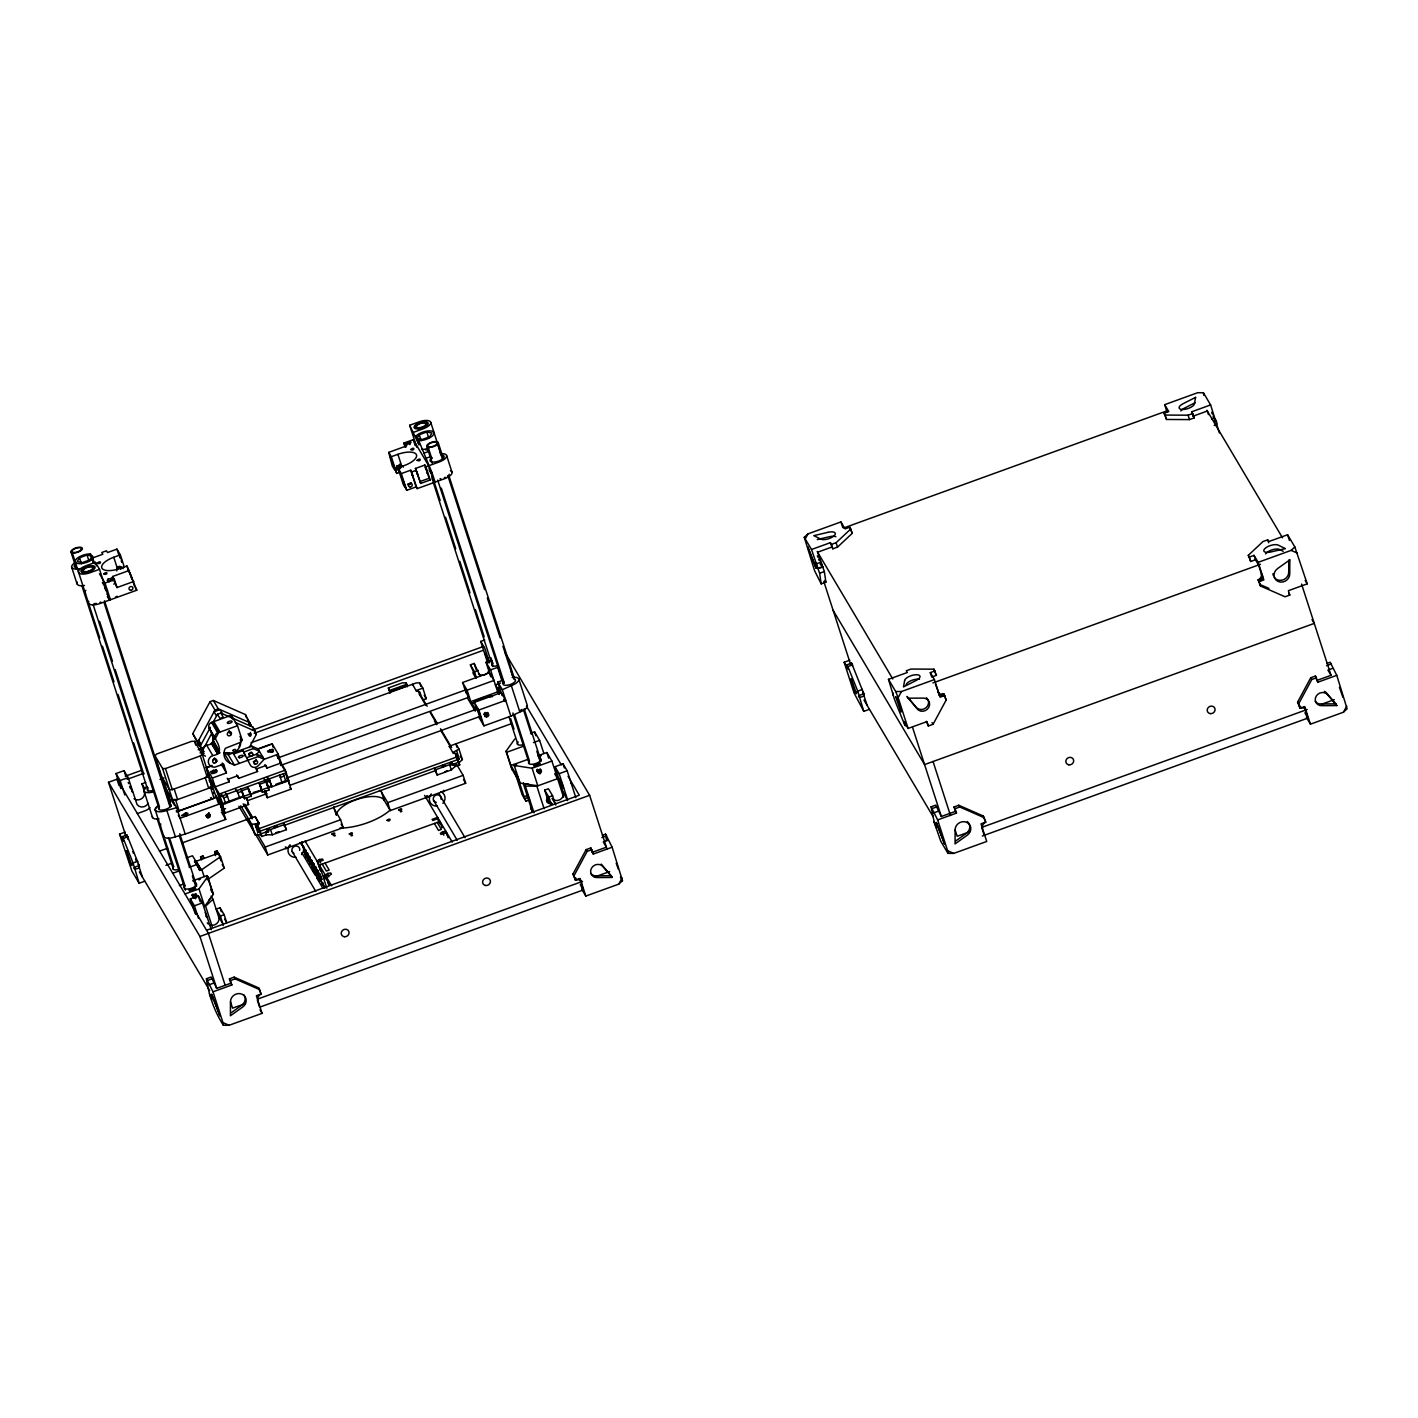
<?xml version="1.0" encoding="UTF-8"?>
<svg xmlns="http://www.w3.org/2000/svg" width="1418" height="1418" viewBox="0 0 1418 1418"><rect width="100%" height="100%" fill="white"/><g stroke="black" fill="none" stroke-linecap="round" stroke-linejoin="round"><path stroke-width="1.5" d="M955.112 830.026L955.058 843.887L967.129 835.291A8.047 7.374 -30.7 0 0 966.704 822.298A8.047 7.374 -30.7 0 0 955.112 830.026L957.203 836.283L969.699 831.746M1288.767 560.128L1288.732 572.021A8.047 7.374 -30.7 0 1 1274.162 577.286M264.918 764.621L266.974 768.095L281.118 762.973L278.265 754.181L264.138 759.304L258.005 756.609L234.449 765.153L230.159 763.239A12.071 11.043 -30.7 0 1 225.338 748.314L240.262 742.412L242.194 740.231L237.497 725.715L231.311 715.275L211.53 722.436A4.024 3.687 -30.7 0 0 208.889 727.328C211.725 732.769 217.503 744.804 206.585 745.088A6.434 5.885 -30.7 0 0 205.433 756.237M206.585 745.088L212.789 755.528C228.83 753.578 211.105 733.886 208.889 727.328M388.372 687.943L390.056 691.966L407.019 685.833L406.789 684.238L405.956 682.838L402.517 682.82L388.372 687.943L390.092 693.225M417.973 475.438L417.725 474.374M427.102 473.417L426.729 471.68M425.648 449.843L427.492 449.896M116.808 570.922L116.719 566.42M399.539 471.272L397.164 469.323L397.909 466.256L401.028 465.122L403.403 467.089M447.078 770.648L444.578 772.066M202.136 748.651L198.75 745.106L192.795 733.638L210.024 701.697L213.356 700.492L245.438 714.566L251.411 726.034L247.441 719.351M198.75 745.106L197.758 742.004L214.969 710.046L218.301 708.84L250.401 722.932M200.222 746.169L203.713 753.454L200.222 746.169L210.378 727.345M213.444 721.656L217.45 714.229L220.783 713.024L252.883 727.097L256.357 734.382L249.267 747.552M202.703 750.352L211.672 733.336L213.923 739.717L211.796 733.443M212.86 760.403L213.09 759.959A2.003 1.843 -30.7 0 1 215.766 759.002A2.003 1.843 -30.7 0 1 216.564 761.484L214.278 758.435M230.992 734.719L231.223 734.294A2.003 1.843 -30.7 0 0 230.425 731.812A2.003 1.843 -30.7 0 0 227.766 732.769L227.536 733.195A2.003 1.843 -30.7 0 0 228.333 735.694A2.003 1.843 -30.7 0 0 230.992 734.719L228.936 731.245M576.506 879.78L575.407 880.188L572.961 874.037L586.13 849.63L590.827 847.911L593.291 854.061L612.133 847.22L622.467 880.667L618.78 884.123L585.811 896.07L581.681 889.104M581.54 882.882L580.122 878.469L575.407 880.188L573.989 875.792L587.158 851.367L591.873 849.648M618.78 884.123L622.077 878.008M805.495 538.468L807.959 533.877L840.945 521.93L845.075 528.896L849.79 527.177L852.236 533.328L837.524 547.118L832.809 548.819L830.345 542.686L811.504 549.51L804.272 537.333L807.959 533.877M939.088 695.458L943.785 693.739L946.249 699.889L933.079 724.297L928.365 726.016L926.947 721.62L908.105 728.444L898.161 697.656L901.44 691.541L934.427 679.594L939.017 693.827M1306.173 710.985L1304.755 706.589L1300.04 708.291L1297.594 702.158L1310.746 677.733L1315.461 676.031L1317.925 682.164L1336.766 675.34L1347.1 708.787L1343.413 712.226L1310.427 724.173L1306.315 717.224M1303.957 707.068A4.449 4.077 -30.7 0 1 1304.737 708.061L1305.765 709.798A4.449 4.077 -30.7 0 0 1301.334 707.848L1300.04 708.291L1298.622 703.895L1311.792 679.47L1316.489 677.769M1343.413 712.226L1346.71 706.129M93.145 558.55L93.003 558.71A10.05 3.97 -17.9 0 1 79.585 563.69A10.05 3.97 -17.9 0 1 76.643 558.727A10.05 3.97 -17.9 0 1 90.167 553.942L91.603 555.962L87.047 555.041L79.514 557.77L77.175 561.546L82.368 562.591L89.919 559.862L91.957 556.565L94.846 563.832M108.158 579.005L107.201 580.565L109.346 580.99L113.422 578.314L108.158 579.005L109.115 581.929M113.883 584.269L114.84 582.709L113.422 578.314M404.839 444.401L405.814 442.841L411.06 442.15L410.103 443.71L404.839 444.401L405.796 447.344M419.267 434.706L417.211 438.002L416.183 435.858A10.05 3.97 -17.9 0 1 429.583 430.859A10.05 3.97 -17.9 0 1 432.525 435.84A10.05 3.97 -17.9 0 1 419.001 440.608L417.566 438.605L422.121 439.527L429.654 436.797L431.994 433.004L426.8 431.958L419.267 434.706L421.199 440.697M209.049 900.04L210.041 898.427M185.102 893.943L198.963 888.926L207.719 876.661L207.099 875.615L192.671 880.844M207.719 876.661L213.409 894.244L204.653 906.51L198.963 888.926M520.158 783.126L513.865 764.479L514.486 765.525L532.122 768.237L537.794 785.82L520.158 783.126L511.703 768.857L506.013 751.256L514.787 738.991M255.027 834.723L248.522 818.93L255.134 816.555L259.122 823.698L256.871 826.481L259.512 831.409L257.633 832.1L255.063 824.177L251.624 824.159L255.027 834.723L260.77 834.741L261.816 836.496L266.513 834.777L272.274 834.812L286.401 829.69L283.671 822.67M212.789 773.59L216.351 772.509M198.981 879.975L200.417 879.036M279.24 831.657L275.695 832.738M413.79 432.206L423.202 428.803A10.05 3.97 -17.9 0 0 430.629 422.015A10.05 3.97 -17.9 0 0 419.675 421.625L409.66 425.258L419.019 444.649M256.463 754.482L259.388 751.292L253.255 748.598L251.819 746.169L228.245 754.713L223.973 752.798L230.159 763.239M154.97 755.67L156.813 753.951L191.678 741.313L194.567 741.33L202.189 754.199L212.009 785.182L208.694 788.284L205.291 777.72L208.606 774.618L207.17 777.046L172.305 789.666L169.433 789.649L161.794 776.78L154.97 755.67L162.609 768.538L169.433 789.649M162.609 768.538L165.481 768.556L200.346 755.936L202.189 754.199M165.197 787.327L172.836 800.213L175.708 800.231L210.591 787.593L212.416 785.873L209.084 780.255M176.257 810.759L179.129 810.777L213.994 798.157L215.837 796.42L212.416 785.873M211.087 896.141L212.948 899.278L205.592 906.173L212.221 926.698M257.03 824.815L259.246 828.573L457.518 756.733L456.667 754.092L452.98 752.479L458.953 749.041L455.869 743.83L457.004 747.339M435.486 769.797L449.63 764.674L451.42 761.909L452.679 765.241L454.15 763.859L455.001 766.5L451.332 769.939L437.187 775.061L434.457 768.042L437.187 775.061M457.837 760.42L459.308 759.038L456.756 751.115M458.953 749.041L462.374 759.605L458.688 763.044L459.716 764.798L455.001 766.5M830.345 542.686L831.391 544.423L836.088 542.722L850.818 528.932M1262.339 576.718L1258.546 564.984L1255.444 559.755L1250.729 561.475L1248.283 555.324L1263.013 541.534L1267.71 539.833L1268.755 541.57L1287.597 534.746L1294.829 546.923L1307.219 583.861L1288.377 590.686L1289.795 595.081L1285.08 596.783L1260.549 586.024L1258.103 579.891A5.495 5.034 -30.7 0 0 1261.382 573.776L1262.41 575.513A5.495 5.034 -30.7 0 1 1259.131 581.628L1260.549 586.024M1248.283 555.324L1249.311 557.061L1254.026 555.36L1258.156 562.326L1291.142 550.379L1294.829 546.923M117.233 596.251L115.514 597.013M231.116 1012.806L241.468 1005.451A8.047 7.374 -30.7 0 0 244.002 994.904M955.75 840.927L966.083 833.554A8.047 7.374 -30.7 0 0 967.342 821.589M189.356 867.249L197.527 864.289L199.513 870.439L201.87 869.589L220.552 856.685L217.043 850.782L214.685 851.633L215.501 855.603M207.258 879.851L224.239 868.117L220.552 856.685M213.267 770.045L213.976 772.243L211.69 773.732L210.981 771.534L216.192 769.655L216.865 770.754L214.579 772.261M271.122 751.788L273.408 750.282L272.752 749.165L267.523 751.061L268.179 752.178L273.461 751.363M319.475 859.468L317.118 861.01L320.645 870.953L317.792 862.162L323.18 860.212L322.506 859.06L319.475 859.468L320.61 862.977M327.718 873.382L325.378 874.941L328.887 884.885L326.051 876.094L329.082 875.686L331.44 874.144L330.748 872.992L327.718 873.382L328.852 876.909M438.162 818.558L432.774 820.508L432.1 819.374L437.471 817.406L439.864 823.84M442.7 831.746L440.342 833.288L441.033 834.44L446.422 832.49L445.731 831.338L442.7 831.746L443.834 835.255M211.335 797.519L210.449 797.962M455.284 765.029L454.398 765.454M539.283 756.397L541.162 755.705M1195.25 402.641L1184.633 408.047A8.047 3.173 -17.9 0 0 1180.822 410.99M478.54 716.693L483.981 725.856L510.834 716.125L502.309 689.733L511.331 685.621A10.05 3.97 -17.9 0 0 518.899 679.754A10.05 3.97 -17.9 0 0 512.182 677.414M510.834 716.125L519.857 712.013A10.05 3.97 -17.9 0 0 527.212 705.118L518.687 678.726M400.425 811.894L401.897 811.433M351.115 835.876L352.586 835.432M212.789 755.528A6.434 5.885 -30.7 0 0 214.792 767.156L223.601 764.16L226.437 772.952L212.31 778.074L206.106 767.634L212.168 765.436M237.497 725.715L217.716 732.893A4.024 3.687 -30.7 0 0 215.075 737.768M194.461 861.914L218.478 853.211L220.942 860.832M935.472 684.256L939.088 693.987A4.449 4.077 -30.7 0 0 943.537 695.937L944.831 695.476L940.116 697.195L938.698 692.799M405.105 447.042L403.829 443.09L413.258 439.669L428.732 465.778L431.285 473.683L432.242 473.346L418.753 440.59M124.412 567.395L120.353 554.863L116.95 549.12L107.52 552.541L106.492 550.804L101.777 552.506L102.823 554.243L93.393 557.664L92.365 555.909M394.647 469.943L392.272 465.937L388.727 452.36L405.69 446.209L403.829 443.09M99.526 569.309L95.396 562.343L85.966 565.764A10.05 3.97 -17.9 0 0 78.539 572.553A10.05 3.97 -17.9 0 0 89.494 572.925L99.526 569.309L106.616 591.306L107.573 590.969L105.003 583.046L99.473 573.723M120.353 554.863L112.82 557.611A16.094 6.346 -17.9 0 0 101.99 568.281A16.094 6.346 -17.9 0 0 119.413 568.724L126.964 565.995L136.802 590.207L110.409 599.761L107.094 594.16M388.727 452.36L391.315 456.702L398.848 453.99A16.094 6.346 -17.9 0 1 416.289 454.434A16.094 6.346 -17.9 0 1 405.442 465.104L397.909 467.851L403.315 484.566L405.158 487.686L400.78 474.41L406.718 490.309L416.13 486.888L417.176 488.625L434.138 482.492L431.568 474.569L432.525 474.232L435.078 482.138L444.508 478.735A10.05 3.97 -17.9 0 0 450.445 470.794M423.84 453.193L429.14 451.279M117.534 567.82L120.654 566.686L123.012 568.636L122.196 567.253M425.542 458.475L430.859 456.543M392.928 464.2L390.251 456.649L396.703 473.417L400 472.229M133.948 581.398L116.985 587.548L112.571 576.506L129.534 570.355M397.909 467.851L401.312 473.594L410.741 470.173L417.176 488.625M415.456 468.472L424.868 465.051L425.914 466.788L430.168 479.993L420.738 483.396L415.456 468.472L420.738 483.396M105.003 583.046L114.433 579.625L116.985 587.548M411.769 471.91L416.484 470.209M425.914 466.788L428.732 465.778M429.672 465.423L439.101 462.02A10.05 3.97 -17.9 0 0 446.67 456.224A10.05 3.97 -17.9 0 0 440.342 453.76M419.71 481.659L429.14 478.256L430.168 479.993M110.409 599.761L107.857 591.838L106.899 592.192L109.47 600.098L99.437 603.714A10.05 3.97 -17.9 0 1 88.731 601.356M120.867 788.568L116.01 773.537L124.022 770.648L128.152 777.596L137.067 804.52A6.541 5.991 -30.7 0 0 148.146 803.368M487.703 663.004L480.737 641.415L484.743 639.961M125.954 836.283L108.512 782.275L116.985 779.209L208.411 933.399L225.178 985.315M125.333 776.195L141.995 770.151M198.236 749.768L202.402 748.261M252.404 730.164L483.627 646.395M116.01 773.537L120.14 780.503L128.152 777.596M127.177 779.315L143.838 773.289M200.062 752.923L204.227 751.416M254.194 733.301L483.254 650.33M1167.103 412.195L1164.674 404.662L1197.661 392.715L1203.403 392.733L1210.618 404.928L1219.374 432.915M389.826 690.371L406.789 684.238M390.11 691.257L407.072 685.107M843.586 528.01L1166.943 410.865M250.968 742.784L416.307 682.891L419.746 682.927L422.848 688.138L426.251 698.702L423.113 699.836M153.002 792.024A10.05 3.97 -17.9 0 1 144.37 791.634L141.96 783.799L145.717 782.435M476.04 677.946L470.386 664.812L474.161 663.447L480.206 676.351M1210.618 404.928L1191.776 411.752L1194.222 417.885L1189.507 419.604L1166.535 419.462L1164.089 413.329L1168.804 411.61L1164.674 404.662M159.986 779.492L164.063 778.021M233.58 754.039L243.01 750.636M253.255 748.598L243.825 752.019L245.261 756.414M422.848 688.138L416.254 690.531L419.941 692.161L420.774 694.785L419.834 695.121M251.819 746.169L257.952 748.864L272.079 743.741L278.265 754.181M206.372 767.865L210.502 766.358M257.916 749.183L270.271 744.698M470.386 664.812L474.516 671.778L478.291 670.413M1164.089 413.329L1165.117 415.066L1188.089 415.19L1192.804 413.489M247.14 757.584L256.552 754.181L262.684 756.857M491.904 660.611L486.019 662.241L490.557 669.899L497.612 667.329L501.848 680.427M831.763 547.082L817.637 552.205L824.354 571.543L825.896 582.16L821.199 583.879L814.606 570.78L804.272 537.333M1191.776 411.752L1193.194 416.148L1207.338 411.025L1208.473 414.552M462.569 682.519L489.423 672.788L493.96 680.445L467.107 690.176L462.569 682.519L466.38 693.473M1211.752 419.249C1215.031 415.013 1219.905 426.393 1214.198 425.4M277.698 757.992L466.238 689.68M821.199 583.879L819.639 573.244L816.148 563.903L820.862 562.202L822.635 566.651L817.938 568.352L811.504 549.51M168.636 801.312L172.163 800.036L176.701 807.693L185.226 834.085L225.746 819.409L220.641 803.563L215.678 795.197L218.142 802.818M502.132 695.564L497.771 682.076L503.071 680.161M137.351 813.577L145.168 810.741A11.06 10.121 -30.7 0 0 149.936 807.569M500.678 682.927L495.378 684.859L500.855 693.26M266.974 768.095L266.123 765.454L256.693 768.875L257.562 771.516L238.703 778.34L237.852 775.699L228.422 779.12L229.273 781.761L215.146 786.884L212.31 778.074M822.936 567.129L817.973 568.441M280.48 765.472L469.039 697.16M819.639 573.244L824.354 571.543M467.107 690.176L470.794 701.609L497.647 691.895L499.171 694.43M206.673 769.389L208.96 776.426L219.382 794.009L285.337 770.116L288.758 780.662L271.795 786.813L269.03 778.553L271.795 786.813M474.321 702.371L501.174 692.64L505.73 700.297L478.859 710.028L474.321 702.371L476.785 709.993M176.399 811.982L216.919 797.306M144.796 881.198L139.141 883.254L131.927 871.077L119.537 834.139L125.192 832.1M241.893 790.712L244.64 798.901L240.759 788.798L241.893 790.712L248.487 788.319L249.834 791.988M259.795 784.225L262.543 792.414L258.874 782.647L259.795 784.225L266.389 781.832L268.232 786.281M241.609 791.421L237.834 792.804L235.636 789.082M280.25 777.436L284.008 776.071M185.723 812.851L181.539 815.616L186.946 814.907L187.938 813.294L185.723 812.851L186.68 815.793M119.537 834.139L123.65 841.104L122.232 836.709L126.946 835.007L139.212 865.689C125.209 869.447 144.157 871.113 138.184 863.952L142.438 877.157M286.968 777.879L477.6 708.823M122.232 836.709L123.277 838.446L127.975 836.744M220.641 803.563L180.104 818.239L178.26 815.12M242.886 796.242L222.272 803.705L222.786 804.573L225.604 803.545L223.051 795.622M253.202 792.502L261.781 790.056L260.416 786.299L261.355 789.347M267.63 787.274L271.76 785.785M275.872 784.296L288.244 779.811L288.758 780.662M243.311 796.703L225.604 803.545M244.091 796.225L250.685 793.832L249.922 791.652M262.011 789.737L271.582 786.458M261.426 790.57L250.117 794.665L251.341 796.491L250.685 793.832M244.445 798.618L251.039 796.225M262.348 792.13L269.243 790.003L267.133 784.668M221.385 810.139L225.533 808.632M248.327 800.372L266.974 793.619M289.768 785.359L480.383 716.303M484.584 716.462L488.359 715.097M221.97 806.682L225.054 813.063L248.611 804.52L246.821 797.909M264.386 791.315L267.293 797.731L291.027 789.152L287.801 778.659M159.472 851.137L167.714 848.159M182.124 842.948L248.008 819.072M449.559 747.091L449.276 746.222L511.597 723.588M139.141 883.254L133.079 863.013L137.794 861.293M130.172 864.448L132.034 865.547L126.45 850.57L130.172 864.448L133.327 863.314M255.063 824.177L258.838 822.812M459.308 759.038L457.429 759.711L458.865 762.157L450.623 765.135M165.924 865.37L172.039 863.154M186.343 857.979L192.458 855.763L201.232 869.819L196.163 861.293L194.869 861.151M530.616 733.266L534.568 731.83L539.62 740.356L543.892 753.543M266.513 834.777L265.662 832.136L267.967 832.153L266.708 828.821L270.554 829.53L284.699 824.407M269.207 830.859L260.965 833.855L255.4 824.478M283.635 825.63L436.195 770.364M201.533 859.84L200.558 856.756L202.898 855.887L204.352 858.333M214.933 853.53L217.291 852.679L217.043 850.782M173.014 873.169L179.147 870.936M506.013 751.256L506.634 752.302L523.136 746.329M533.434 742.589L539.62 740.356M257.438 833.926L265.219 847.042L340.621 819.728L343.174 827.651L267.772 854.965L238.88 806.239M381.548 792.219L387.734 802.659L463.137 775.345L465.689 783.268L390.287 810.582L384.101 800.142L381.548 792.219A25.152 9.908 -17.9 0 0 379.404 790.251M179.395 885.594L184.429 883.822M528.294 759.25L510.905 765.49L518.119 777.684M537.706 755.794L546.852 752.533L551.903 761.058L563.549 797.129M286.312 847.361L285.993 848.744L288.705 846.918A8.348 7.639 -30.7 0 1 289.946 845.163M301.396 841.902L302.956 842.593L299.765 842.912M427.687 796.154L427.367 797.536L430.062 795.711A8.348 7.639 -30.7 0 1 431.302 793.956M532.122 768.237L551.903 761.058M194.319 911.26L190.296 898.835L198.307 895.946L202.437 902.894L211.317 929.712M552.754 799.22A6.541 5.991 -30.7 0 0 563.531 793.779L555.023 766.713L563.035 763.806L567.165 770.772L575.85 797.678M869.429 709.319L863.775 711.357L854.097 693.048L844.153 662.259L849.807 660.203M844.153 662.259L848.283 669.225L846.865 664.829L851.58 663.11L863.846 693.81C849.772 698.064 868.862 698.932 862.818 692.073L867.072 705.26M846.865 664.829L847.893 666.566L852.608 664.847M190.296 898.835L194.426 905.801L202.437 902.894M555.023 766.713L559.153 773.679L567.165 770.772M523.508 782.966L525.369 786.104L536.855 786.175L557.593 778.659L554.686 773.749M528.063 795.214L524.04 796.668L526.025 801.223L529.605 799.929M224.629 919.13L226.703 922.604L224.15 914.681L220.02 907.733L216.245 909.098L220.375 916.063L222.927 923.969A6.541 5.991 -30.7 0 1 223.193 925.529M548.411 800.408A11.06 10.121 -30.7 0 1 547.242 798.033L544.689 790.11L548.447 788.745L552.577 795.711L555.147 803.634A6.541 5.991 -30.7 0 0 555.821 805.034M525.174 798.582L528.754 797.288M220.375 916.063L224.15 914.681M544.689 790.11L548.819 797.076L552.577 795.711M908.105 728.444L903.975 721.478L905.393 725.874L904.365 724.137L894.545 699.588L888.483 679.328L907.325 672.504L906.297 670.767L911.012 669.048L933.983 669.19L936.429 675.322L931.715 677.042L930.297 672.628L935.011 670.927M863.775 711.357L857.713 691.115L862.428 689.414M854.806 692.551L856.507 693.686L851.084 678.673L854.806 692.551L857.961 691.417M206.549 930.261L579.288 795.232L568.051 776.266M108.512 782.275L199.938 936.465L589.622 795.285L607.064 849.293M932.92 682.944L1260.442 564.293M1261.24 578.739L1258.103 579.891L1259.131 581.628L1263.846 579.909L1258.156 562.326M206.443 978.721L211.14 977.002L216.688 988.364L230.833 983.241L231.861 984.978L213.019 991.82L206.443 978.721C208.747 995.117 214.366 1011.282 223.353 1025.267L229.096 1025.285L262.082 1013.338L256.392 995.755L261.107 994.036L258.661 987.903L234.13 977.144L229.415 978.845L230.833 983.241M602.42 835.273L605.557 834.121L612.133 847.22M207.471 980.458L212.186 978.739M601.87 837.577L606.585 835.876M208.889 984.854L213.604 983.153M608.003 840.271L603.288 841.973L606.39 847.202L592.263 852.307L590.827 847.911M229.415 978.845L230.443 980.582L235.158 978.881L259.689 989.64M245.066 1003.643L232.57 1008.163L230.549 1001.941M257.562 999.105L582.532 881.376M595.028 876.856L609.616 871.574M259.813 1007.135L583.17 889.99M931.059 806.824L935.774 805.123L941.322 816.484L955.466 811.362L956.494 813.099L937.653 819.923L931.059 806.824L934.285 822.263M1327.053 663.376L1330.19 662.241L1336.766 675.34M932.105 808.561L936.802 806.86M1326.504 665.68L1331.218 663.979M933.523 812.957L938.237 811.256M1332.636 668.374L1327.922 670.076L1331.023 675.305L1316.879 680.427L1315.461 676.031M955.466 811.362L954.048 806.966L958.763 805.247L983.294 816.024L985.74 822.156A5.495 5.034 -30.7 0 0 982.444 828.254M954.048 806.966L955.076 808.703L959.791 806.984L984.322 817.761M982.195 827.226L1307.166 709.496M1321.753 704.214L1334.249 699.677M982.355 836L1307.804 718.111L1304.737 708.061M934.037 821.855L940.754 841.193L947.986 853.37L953.729 853.406L986.715 841.459L981.026 823.858L985.74 822.156L983.294 816.024M270.767 752.178L272.894 752.019M333.992 835.929L335.446 835.645M158.302 805.619A10.05 3.97 -17.9 0 0 156.228 811.131A10.05 3.97 -17.9 0 0 166.863 810.405L176.701 807.693M163.69 835.716A10.05 3.97 -17.9 0 0 175.389 836.797L185.226 834.085M817.247 539.567L829.388 536.731A8.047 3.173 -17.9 0 1 835.893 536.766M516.648 764.586L514.238 765.773L515.478 766.464M250.454 794.151L250.011 792.485M291.027 789.152L289.999 787.752M248.611 804.52L247.583 803.102M217.628 853.335L218.248 854.38M221.155 765.064L224.328 766.464L222.254 762.973M908.016 698.205L922.533 698.099A7.037 6.452 -30.7 0 1 928.825 707.334A7.037 6.452 -30.7 0 1 916.897 708.575L906.971 696.468L915.868 706.838A7.037 6.452 -30.7 0 0 926.078 707.706A7.037 6.452 -30.7 0 0 926.433 697.78M1336.855 705.579L1327.975 695.21A7.037 6.452 -30.7 0 0 1316.046 696.433A7.037 6.452 -30.7 0 0 1322.32 705.668L1336.855 705.579L1335.827 703.842L1321.292 703.931A7.037 6.452 -30.7 0 1 1315.23 701.272M612.221 877.458L603.341 867.089A7.037 6.452 -30.7 0 0 591.412 868.33A7.037 6.452 -30.7 0 0 597.687 877.565L612.221 877.458L611.193 875.721L596.659 875.828A7.037 6.452 -30.7 0 1 590.597 873.151M888.483 679.328L895.697 691.505L901.44 691.541M257.633 832.1L259.919 832.118L260.77 834.741M198.999 868.844L200.895 869.854M421.589 449.4L421.837 449.417A10.05 3.97 -17.9 0 0 428.768 448.23M526.415 783.817L528.63 784.26M1291.142 550.379L1297.275 553.073M1259.521 584.287L1268.95 588.417M937.653 819.923L947.596 850.711L953.729 853.406M235.299 722.471L255.346 731.28M201.232 749.289L202.969 750.051M213.019 991.82L222.963 1022.608L229.096 1025.285M1283.237 551.283L1279.763 549.564A8.047 3.173 -17.9 0 0 1272.247 549.812A8.047 3.173 -17.9 0 0 1265.547 553.906M441.122 791.687L444.33 791.386L443.71 790.34M398.706 469.89L396.349 467.94L397.164 469.323M1335.827 703.842L1326.947 693.455A7.037 6.452 -30.7 0 0 1324.341 691.328M611.193 875.721L602.313 865.352A7.037 6.452 -30.7 0 0 601.161 864.111M250.454 732.45L250.047 734.701L247.92 733.921M893.127 695.192L892.737 692.533M504.134 699.198L505.287 701.573M285.603 774.139L287.854 778.819M219.063 802.482L220.198 804.857M194.94 911.898L195.844 913.99M209.403 993.752L211.867 999.885M1206.878 410.263L1282.492 537.812M1305.163 580.37L1307.219 583.861M1193.194 416.148L1194.222 417.885M1312.005 619.595L1314.256 623.406L924.571 764.586L833.146 610.396M1288.767 593.344L1289.795 595.081M1316.879 680.427L1317.925 682.164M1310.746 677.733L1311.792 679.47M1304.879 712.829L1307.981 718.04M1300.288 706.111L1301.334 707.848M1297.594 702.158L1298.622 703.895M852.236 533.328L849.79 527.177M935.401 673.585L936.429 675.322M930.297 672.628L934.427 679.594M945.221 698.135L946.249 699.889M943.537 695.937L942.509 694.2A4.449 4.077 -30.7 0 1 938.06 692.25M932.051 722.56L933.079 724.297M928.365 726.016L926.379 721.337M817.176 551.442L892.808 678.974M958.763 805.247L959.791 806.984M824.868 580.423L825.896 582.16M863.97 700.031L933.204 816.803M429.14 468.135L432.242 473.346M429.087 469.961L431.285 473.683M431.976 476.927L435.078 482.138M431.923 478.752L434.138 482.492M400.195 463.721L401.028 465.122M504.985 652.528L589.622 795.285M526.433 706.093L561.298 764.887M480.737 641.415L484.85 648.38L489.299 662.117M620.41 877.193L622.467 880.667M563.265 792.219L567.643 800.621M497.771 682.076L502.309 689.733M592.263 852.307L593.291 854.061M586.13 849.63L587.158 851.367M552.045 798.405L555.147 803.634M547.242 798.033L551.372 804.999L548.819 797.076M464.537 687.748L466.38 692.604M479.603 713.148L478.983 712.12L481.446 718.873M580.263 884.708L583.347 889.937L580.104 879.94L581.132 881.677A4.449 4.077 -30.7 0 0 576.701 879.727L575.673 877.99M470.794 701.609L475.314 709.018M572.961 874.037L573.989 875.792M467.674 698.365L475.278 711.198M531.679 809.554L530.545 807.64L532.53 812.195L523.224 783.41M526.025 801.223L522.108 794.612L514.805 772.03M424.195 695.21L426.251 698.702M460.301 756.131L462.374 759.605M418.275 691.275L427.155 706.27M430.487 711.889L437.169 723.145M440.502 728.763L451.615 747.499M454.948 753.135L459.716 764.798M419.125 693.916L425.79 705.171M430.239 712.669L436.904 723.907M441.352 731.404L449.134 744.521M455.798 755.759L458.014 759.516L260.097 831.214L255.665 823.716M434.422 720.929L436.638 724.669M416.537 691.417L412.532 684.274L412.815 685.142M449.276 746.222L453.264 753.366M456.454 764.107L463.137 775.345M463.473 779.51L465.689 783.268M439.066 793.885L465.015 837.666M433.5 800.248L457.199 840.236M424.567 795.374L452.271 842.097M437.187 822.44L441.317 829.406L438.499 830.434L434.369 823.468M333.886 806.753A25.152 9.908 -17.9 0 0 334.418 809.288L340.621 819.728M341.1 824.159L343.174 827.651M276.74 755.599L285.337 770.116M279.736 761.856L286.206 772.757L220.233 796.65L209.474 778.5M283.37 773.767L285.922 781.69M256.357 734.382L252.883 727.097M251.146 726.335L248.664 722.17L249.869 725.892M279.594 775.15L282.164 783.055M257.952 748.864L264.138 759.304L258.306 765.667A5.034 4.609 -30.7 0 1 249.993 764.426L242.389 749.59M325.041 863.066L329.171 870.032L326.335 871.06L322.205 864.094M256.552 754.181L258.005 756.609M267.683 777.472L269.881 781.194L266.105 782.559L263.908 778.837M305.047 840.945L331.652 885.789M239.961 736.474L242.194 740.231M266.389 781.832L265.255 779.918L268.941 789.737M255.488 768.024L257.562 771.516M222.52 713.786L220.038 709.603L214.047 711.783L216.529 715.948M213.356 700.492L218.301 708.84M220.783 713.024L223.264 717.207L219.932 718.412L217.45 714.229M301.821 852.732L315.097 875.101L312.013 864.094L316.48 876.501M317.153 878.575L322.719 887.952M229.167 730.819L231.223 734.294M286.401 829.69L284.522 825.311M210.024 701.697L214.969 710.046M292.126 851.474L315.824 891.443M135.206 587.531L136.802 590.207M232.96 752.993L239.163 763.433M213.834 721.602L220.02 732.043M212.452 722.099L218.656 732.539L215.359 738.636L209.173 728.178M211.53 722.436L217.716 732.893M248.487 788.319L247.565 786.742L249.479 792.68M228.245 754.713L234.449 765.153M236.646 774.866L238.703 778.34M213.054 740.568L219.241 751.38M212.984 741.295L219.17 751.735M212.877 741.667L219.063 752.107M212.718 742.022L218.904 752.462M212.505 742.341L218.691 752.781M212.257 742.642L218.461 753.082M211.973 742.926L218.177 753.366M211.654 743.156L217.858 753.596M112.571 576.506L114.433 579.625M259.122 823.698L255.134 816.555M237.196 790.5L239.748 798.423M221.279 764.249L226.437 772.952M244.8 804.201L252.581 817.335M244.552 804.981L252.333 818.097M243.169 803.864L252.067 818.86M255.86 825.985L257.721 829.122M227.217 778.269L229.273 781.761M214.508 758.01L216.564 761.484M240.776 805.814L251.89 824.549M201.161 744.45L198.68 740.267L200.487 745.868M192.795 733.638L197.758 742.004M102.326 582.514L107.573 590.969M104.56 587.832L106.616 591.306M226.827 794.257L229.379 802.18M225.267 792.839L227.465 796.544L223.707 797.909L221.492 794.204M107.396 596.624L109.47 600.098M210.981 771.534L211.637 772.65L216.919 771.853L216.192 769.655M219.577 799.167L216.511 790.393M221.368 806.7L220.747 805.654L223.211 812.425L222.591 811.38M221.403 812.071L225.746 819.409M214.685 851.633L216.139 854.061M222.183 864.643L224.239 868.117M164.931 787.859L164.116 786.458L167.519 797.022M170.798 801.578L162.201 777.472M168.352 798.405L170.621 802.234M200.558 856.756L201.994 859.184M195.507 861.311L200.558 869.837M195.17 861.258L200.222 869.783M194.585 860.992L199.92 869.677M195.968 863.722L199.389 869.34M210.715 889.724L213.409 894.244M141.96 783.799L145.044 789.011M222.927 923.969L218.797 917.003A6.541 5.991 -30.7 0 1 209.651 924.837M128.169 782.488L128.843 783.64M131.856 790.996L132.53 792.148L130.226 785.962L130.704 787.912M206.142 916.294L206.815 917.446L205.202 912.412M260.008 1009.864L262.082 1013.338M234.13 977.144L235.158 978.881M125.28 834.174L128.364 839.403L126.946 835.007M139.354 871.928L209.704 990.597M287.092 778.145L288.014 780.166M301.343 842.682L302.566 845.66M302.849 847.609L302.814 846.369M220.517 799.522L219.453 798.068L221.261 804.697M121.7 561.918L121.274 561.014M934.32 822.351L936.5 827.988M119.768 555.537L120.76 557.894M570.674 783.41L570.798 782.931M220.499 799.486L221.899 802.712M131.945 579.111L131.112 577.055M425.099 467.249L426.144 469.89M1211.628 412.337L1212.337 414.038M817.371 555.803L817.973 557.292M249.657 791.528L249.107 790.393L250.047 793.442M121.186 787.734L120.601 786.6L120.885 787.788M132.813 851.651L133.522 853.335M895.697 691.505L898.161 697.656M847.893 666.566L857.713 691.115M123.277 838.446L133.079 863.013M417.424 474.374L416.91 472.974M478.504 713.467C483.095 724.013 475.101 701.662 478.132 712.421M467.16 694.324C471.503 704.746 464.608 684.15 466.451 692.285M264.528 790.765L266.07 793.956L265.166 790.641M243.24 794.381C241.042 789.365 244.889 800.018 243.417 794.878M221.828 802.57L225.054 813.063M222.112 806.115C226.49 816.183 218.868 794.878 221.757 805.14M1213.064 415.935L1213.773 417.92M818.629 558.958L819.25 560.677M313.662 871.29L312.722 869.199L313.343 871.343M302.069 845.748L301.378 843.639M220.588 805.849L221.297 807.888M195.524 914.061L194.957 912.288M1339.425 687.34L1342.917 697.248M616.192 863.19L618.301 869.145M417.654 474.144L416.591 471.68L416.839 472.761M412.957 475.863L411.876 473.399L412.124 474.463M412.195 474.693L413.223 477.139L413.028 476.076M288.74 782.098L289.52 784.633M267.258 785.093L268.374 787.664L268.091 786.476M265.68 791.067L267.47 797.696M246.324 797.465L247.211 800.514M211.92 787.291L212.558 789.206M121.274 559.312L122.072 562.255M120.069 557.894L119.768 556.99M816.148 563.903L815.758 562.698M1287.597 534.746L1289.423 540.4M1301.564 584.074L1331.023 675.322M1267.71 539.833L1268.667 542.757M1305.836 709.957L1310.427 724.173M1254.026 555.36L1255.444 559.755M1249.311 557.061L1250.729 561.475M1188.089 415.19L1189.507 419.604M1165.117 415.066L1166.535 419.462M943.785 693.739L944.742 696.681M933.983 669.19L934.923 672.114M981.983 828.272L984.252 835.308M955.076 808.703L956.494 813.099M933.044 761.501L950.485 815.51M912.536 727.328L941.339 816.502M840.945 521.93L842.771 527.585M836.088 542.722L837.524 547.118M831.391 544.423L832.809 548.819M851.58 663.11L852.519 666.052M823.787 581.415L850.587 664.386M563.035 763.806L564.364 767.953M559.153 773.679L567.395 799.185M546.852 752.533L548.677 758.187M446.652 455.586L452.041 472.3M534.568 731.83L535.827 735.729M581.203 881.854L585.811 896.07M438.144 442.416L443.568 459.202M448.992 475.987L514.716 679.488M524.199 708.858L541.144 761.306M430.753 422.369L441.37 455.373M511.278 671.76L513.245 677.857L502.929 646.271M437.205 442.753L442.629 459.538M448.726 478.415L484.637 589.622M487.349 598.006L500.217 637.87M523.951 711.304L531.395 734.382M536.819 751.168L540.205 761.661M539.425 772.172L539.992 773.944M549.085 802.092L549.652 803.846M511.331 685.621L519.857 712.013M426.8 431.958L428.732 437.967M427.775 446.174L431.852 458.758M441.335 488.129L504.347 683.246M514.521 714.707L529.428 760.881M536.855 786.175L544.14 808.739M426.836 446.51L432.26 463.296M437.683 480.082L503.408 683.582M512.891 712.953L529.162 763.309M434.05 481.571L440.147 500.448M445.571 517.233L455.727 548.713M459.804 561.298L469.961 592.777M475.384 609.563L484.194 636.824M490.965 657.81L493.003 664.103M510.622 718.66L514.007 729.136M433.11 481.907L492.737 666.549M509.009 716.888L517.818 744.166M416.041 436.017L418.877 444.809M499.349 693.951L497.931 688.333A10.05 3.97 -17.9 0 1 499.561 687.074M424.868 465.051L429.14 478.256M490.557 669.899L497.647 691.895M409.66 425.258L416.75 447.237M486.019 662.241L490.699 676.758M525.369 786.104L533.983 812.78M413.258 439.669L415.173 445.606M517.535 776.568L524.89 799.309M408.916 441.725L409.873 444.649M506.634 752.302L512.323 769.903M405.814 442.841L406.753 445.784M474.161 663.447L476.076 669.385M410.741 470.173L416.13 486.888M474.516 671.778L476.43 677.715M397.909 454.327L401.524 465.547M478.859 710.028L483.981 725.856M401.312 473.594L406.718 490.309M391.315 456.702L396.703 473.417M451.828 762.6L452.679 765.241M449.63 764.674L451.332 769.939M419.746 682.927L420.88 686.436M405.956 682.838L407.25 686.791M446.422 832.49L448.123 837.754M445.731 831.338L446.865 834.847M442.062 827.722L440.023 821.412L319.387 865.122L326.849 888.235M437.471 817.406L439.19 822.688M387.734 802.659L390.287 810.582M334.418 809.288L336.332 815.226M272.079 743.741L273.213 747.251M269.81 749.555L270.519 751.753M267.151 777.383L268.286 780.893M245.438 714.566L246.448 717.685M270.554 829.53L272.274 834.812M231.311 715.275L232.517 719.05M267.116 829.512L267.967 832.153M259.246 828.573L261.816 836.496M265.219 847.042L267.772 854.965M255.789 825.152L256.658 827.793M219.382 794.009L222.786 804.573M208.871 777.507L211.442 785.43M200.346 755.936L207.17 777.046M210.591 787.593L213.994 798.157M194.567 741.33L195.79 745.159M134.426 586.201L132.583 579.873M130.438 575.176L129.836 572.571L132.423 579.111M126.964 565.995L128.985 572.269M116.95 549.12L118.97 555.395M258.661 987.903L261.107 994.036A5.495 5.034 -30.7 0 0 257.81 1000.151M257.349 1000.169L259.618 1007.205M113.759 557.256L117.393 568.476M220.02 907.733L221.297 911.685M111.278 577.87L112.217 580.813M207.099 875.615L212.789 893.198M212.948 899.278L218.921 917.747M201.87 869.589L204.139 876.625M174.184 788.993L177.605 799.539L172.429 799.522L169.026 788.957M165.481 768.556L172.305 789.666M175.708 800.231L179.129 810.777M172.836 800.213L174.538 805.495M95.396 562.343L96.53 565.871M172.163 800.036L173.297 803.545M230.443 980.582L231.861 984.978M90.415 553.959L93.269 562.769M104.524 600.771L170.94 806.381M179.749 833.642L196.694 886.09M104.258 603.199L170 806.718M179.483 836.088L189.64 867.55M192.352 875.952L195.755 886.445M198.307 895.946L200.222 901.83M87.047 555.041L88.997 561.049M166.863 810.405L175.389 836.797M194.957 896.956L195.524 898.728M194.426 905.801L198.431 918.226M79.514 557.77L81.446 563.779M99.579 621.314L112.465 661.16M115.177 669.562L159.224 805.938M170.054 839.509L184.96 885.665M93.216 604.866L158.958 808.366M168.441 837.737L185.386 890.203M199.938 936.465L216.706 988.399M71.963 551.815L99.756 637.834M102.468 646.218L113.989 681.881M118.048 694.483L129.57 730.146M133.629 742.731L143.803 774.21M155.377 810.352L163.903 836.726M164.807 839.243L173.616 866.522M71.024 552.151L76.448 568.937M81.872 585.723L148.287 791.333M157.097 818.594L173.35 868.95M71.627 567.129L77.015 583.844M144.033 791.209L152.559 817.583M124.022 770.648L125.918 776.532M120.14 780.503L124.819 794.984M116.985 779.209L119.006 785.43M1214.428 419.834L1214.96 421.554M135.614 859.131L136.146 860.868M820.278 563.868L820.614 565.108M504.383 700.776L504.064 699.499M217.858 854.451L217.645 853.547M129.995 786.724L130.474 788.656M213.48 792.361L213.693 793.371M1203.403 392.733L1203.793 395.392M947.596 850.711L947.986 853.37M605.557 834.121L606.496 840.502M222.963 1022.608L223.353 1025.267M202.898 855.887L203.164 857.784M440.183 452.289A10.05 3.97 -17.9 0 1 440.608 454.221M449.24 474.286A7.391 2.907 -17.9 0 1 448.939 474.729M448.017 475.615A7.391 2.907 -17.9 0 1 447.432 476.058M445.217 477.299A7.391 2.907 -17.9 0 1 444.383 477.636M440.856 478.628A7.391 2.907 -17.9 0 1 440.005 478.752M441.742 455.001A7.391 2.907 -17.9 0 1 442.239 459.202A7.391 2.907 -17.9 0 1 432.1 462.038A7.391 2.907 -17.9 0 1 432.047 457.713M400.177 464.501A2.003 1.843 -30.7 0 1 396.526 465.813A2.003 1.843 -30.7 0 0 398.99 466.823A2.003 1.843 -30.7 0 0 400.301 464.377M410.671 482.723A2.003 1.843 -30.7 0 1 407.764 484.176M410.901 482.829A2.003 1.843 -30.7 0 1 407.764 484.407M400.585 468.277A2.003 1.843 -30.7 0 1 397.572 467.497A2.003 1.843 -30.7 0 1 399.504 464.927A2.003 1.843 -30.7 0 1 401.312 467.284M85.559 593.433A10.05 3.97 -17.9 0 1 85.824 590.331M84.477 585.492A10.05 3.97 -17.9 0 1 77.37 582.213M100.767 602.083A7.391 2.907 -17.9 0 1 99.934 602.437M96.406 603.412A7.391 2.907 -17.9 0 1 93.96 603.607M79.089 568.778A10.05 3.97 -17.9 0 1 71.804 567.59A10.05 3.97 -17.9 0 1 75.349 562.485M77.21 567.749A7.391 2.907 -17.9 0 1 75.65 563.815M120.016 566.402A2.003 1.843 -30.7 0 1 117.056 568.334M119.768 566.544A2.003 1.843 -30.7 0 1 117.074 568.086M117.286 569.274A2.003 1.843 -30.7 0 1 119.254 566.491A2.003 1.843 -30.7 0 1 120.725 569.292M390.553 809.696A38.215 15.049 -17.9 0 1 339.912 828.041M299.535 842.895A8.047 7.374 -30.7 0 1 301.555 854.54M296.061 857.305A8.047 7.374 -30.7 0 1 290.07 845.075M293.951 853.264A4.024 3.687 -30.7 0 1 292.197 848.602A4.024 3.687 -30.7 0 1 297.053 846.138A4.024 3.687 -30.7 0 1 299.641 850.392M286.932 848.017A8.047 7.374 -30.7 0 1 285.266 846.989M440.909 791.687A8.047 7.374 -30.7 0 1 442.912 803.332M437.418 806.098A8.047 7.374 -30.7 0 1 430.239 795.551M434.475 801.542A4.024 3.687 -30.7 0 1 436.035 795.073A4.024 3.687 -30.7 0 1 441.016 799.167M436.283 802.322A4.024 3.687 -30.7 0 1 435.326 802.056M428.289 796.81A8.047 7.374 -30.7 0 1 426.623 795.782M336.456 814.659A25.152 9.908 -17.9 0 1 358.506 798.937A25.152 9.908 -17.9 0 1 384.101 800.142M578.828 878.575A4.449 4.077 -30.7 0 1 579.342 878.947M1273.311 575.566A8.047 7.374 -30.7 0 1 1272.992 573.652M906.067 684.947A8.047 3.173 -17.9 0 1 911.154 680.622A8.047 3.173 -17.9 0 1 919.467 679.275M540.524 769.3A2.003 1.843 -30.7 0 1 540.028 771.835A2.003 1.843 -30.7 0 1 537.387 771.782A2.003 1.843 -30.7 0 1 537.422 769.23M540.205 769.176A2.003 1.843 -30.7 0 1 536.553 770.488M523.136 744.751A6.541 2.57 -17.9 0 1 518.137 741.969M539.407 758.081A6.541 2.57 -17.9 0 1 539.389 761.714A6.541 2.57 -17.9 0 1 530.952 764.284A6.541 2.57 -17.9 0 1 529.499 761.111M539.549 769.442A2.003 1.843 -30.7 0 1 536.89 770.399M146.958 786.476A10.05 3.97 -17.9 0 0 144.37 791.634A6.541 5.991 -30.7 0 1 134.001 798.706M153.162 790.553A6.541 2.57 -17.9 0 1 148.163 787.752M169.433 803.882A6.541 2.57 -17.9 0 1 169.416 807.516A6.541 2.57 -17.9 0 1 160.978 810.086A6.541 2.57 -17.9 0 1 159.525 806.895M156.317 811.256A10.05 3.97 -17.9 0 1 158.391 805.761M160.588 826.304A10.05 3.97 -17.9 0 1 160.819 824.106M159.046 818.895A10.05 3.97 -17.9 0 1 152.346 816.573M208.606 813.117A2.003 1.843 -30.7 0 1 209.279 815.829A2.003 1.843 -30.7 0 1 206.337 816.325M208.942 813.117A2.003 1.843 -30.7 0 1 206.142 815.527M208.659 812.975A2.003 1.843 -30.7 0 1 206.248 815.049M165.232 783.002A3.013 2.765 -30.7 0 1 164.417 781.832M513.901 679.098A6.541 2.57 -17.9 0 1 513.865 682.732A6.541 2.57 -17.9 0 1 505.428 685.302A6.541 2.57 -17.9 0 1 503.975 682.111M497.629 665.769A6.541 2.57 -17.9 0 1 492.631 662.968M522.001 709.39A6.541 2.57 -17.9 0 1 520.672 710.152M487.526 712.722A2.003 1.843 -30.7 0 1 484.212 714.388M475.03 701.999A15.084 5.938 -17.9 0 0 472.584 703.877L472.442 703.434A15.084 5.938 -17.9 0 1 492.436 696.203M489.157 696.876A15.084 5.938 -17.9 0 1 492.578 696.646M487.526 712.492A2.003 1.843 -30.7 0 1 487.207 715.487A2.003 1.843 -30.7 0 1 484.282 714.654M484.265 713.679A2.003 1.843 -30.7 0 1 485.133 712.439M487.101 712.58A2.003 1.843 -30.7 0 1 484.247 714.016M194.957 882.865A6.541 2.57 -17.9 0 1 194.922 886.498A6.541 2.57 -17.9 0 1 186.485 889.068A6.541 2.57 -17.9 0 1 185.031 885.895M178.668 869.535A6.541 2.57 -17.9 0 1 173.687 866.752M195.099 894.226A2.003 1.843 -30.7 0 1 192.015 894.935M196.074 894.084A2.003 1.843 -30.7 0 1 195.578 896.619A2.003 1.843 -30.7 0 1 192.919 896.566A2.003 1.843 -30.7 0 1 192.954 894.014M195.737 893.96A2.003 1.843 -30.7 0 1 192.104 895.272M251.376 752.214A2.003 1.843 -30.7 0 1 249.019 753.791M256.091 759.25A2.003 1.843 -30.7 0 1 253.273 761.661M240.05 744.078A11.06 10.121 -30.7 0 1 239.004 746.666M229.734 752.71A11.06 10.121 -30.7 0 1 226.933 752.604M240.351 739.434A11.06 10.121 -30.7 0 1 236.7 750.654A11.06 10.121 -30.7 0 1 224.718 752.515M552.488 803.776A11.06 10.121 -30.7 0 1 550.202 802.358M475.899 677.06A11.06 10.121 -30.7 0 1 472.956 672.735M489.245 668.481A6.541 5.991 -30.7 0 1 478.469 673.922M208.304 924.004A6.541 5.991 -30.7 0 1 207.241 922.852M550.875 802.127A2.003 1.843 -30.7 0 1 548.358 803.155A2.003 1.843 -30.7 0 1 547.259 800.922A2.003 1.843 -30.7 0 1 549.581 799.504M549.404 798.866A2.003 1.843 -30.7 0 1 546.55 800.319M549.546 801.844A2.003 1.843 -30.7 0 1 546.621 801.01M546.604 800.036A2.003 1.843 -30.7 0 1 547.082 799.149M549.333 800.461A2.003 1.843 -30.7 0 1 546.55 800.745M230.478 1001.906L230.425 1015.767L242.496 1007.188A8.047 7.374 -30.7 0 0 242.07 994.195A8.047 7.374 -30.7 0 0 230.478 1001.906M1289.795 559.897L1289.76 573.758A8.047 7.374 -30.7 0 1 1278.167 581.469A8.047 7.374 -30.7 0 1 1277.742 568.476L1289.795 559.897M248.788 734.577C250.472 739.912 253.219 730.571 248.788 734.577M904.631 680.551L903.496 686.915L915.886 680.605A8.047 3.173 -17.9 0 0 916.507 674.72A8.047 3.173 -17.9 0 0 904.631 680.551M1195.604 397.341L1194.47 403.705A8.047 3.173 -17.9 0 1 1182.594 409.518A8.047 3.173 -17.9 0 1 1183.215 403.651L1195.604 397.341M97.346 563.106C101.334 565.339 101.724 559.135 97.346 563.106M103.744 573.882C107.608 576.098 108.371 570.001 103.798 573.776M410.706 449.577C414.464 451.863 415.297 445.677 410.759 449.471M417.105 460.371C421.057 462.623 421.5 456.383 417.105 460.371M233.066 750.282C234.307 755.989 237.994 746.488 233.066 750.282M273.869 826.854C277.024 829.512 278.867 822.989 273.869 826.854M331.723 834.227C334.878 836.886 336.722 830.345 331.723 834.227M349.307 833.979C352.479 836.638 354.323 830.115 349.307 833.979M387.008 820.331C390.163 822.989 392.024 816.449 387.008 820.331M398.635 809.997C401.79 812.638 403.634 806.115 398.635 809.997M441.618 766.092C444.773 768.751 446.635 762.21 441.618 766.092M195.135 887.774L189.002 889.99L189.622 891.036L195.755 888.82L195.135 887.774M539.584 762.99L533.469 765.206L534.09 766.252L540.205 764.036L539.584 762.99M213.781 742.483L211.317 743.351L217.503 753.791L219.967 752.923L213.019 740.196L213.781 742.483M827.97 532.335L813.808 535.649L820.756 539.088A8.047 3.173 -17.9 0 0 834.121 535.774A8.047 3.173 -17.9 0 0 827.97 532.335M1285.293 548.606L1271.131 551.921A8.047 3.173 -17.9 0 1 1264.98 548.482A8.047 3.173 -17.9 0 1 1278.345 545.168L1285.293 548.606M816.094 568.175L807.764 546.869L816.094 568.175M895.751 697.018L901.174 712.013L897.452 698.135L895.751 697.018M303.275 845.997L305.295 851.615L303.275 845.997M305.331 849.471L307.369 855.089L305.331 849.471M304.055 851.296L306.075 856.933L304.055 851.296M307.387 852.945L309.425 858.581L307.387 852.945M306.111 854.788L308.149 860.407L306.111 854.788M309.461 856.437L311.499 862.055L309.461 856.437M308.167 858.262L310.205 863.899L308.167 858.262M311.517 859.911L313.555 865.529L311.517 859.911M310.241 861.754L312.261 867.373L310.241 861.754M313.591 863.385L315.611 869.021L313.591 863.385M315.647 866.877L317.685 872.495L315.789 867.054M314.371 868.702L316.391 874.339L314.371 868.702M317.721 870.351L319.741 875.969L317.721 870.351M316.427 872.194L318.465 877.813L316.427 872.194M319.777 873.825L321.815 879.461L319.777 873.825M316.48 875.455L317.827 879.213L316.48 875.455M318.483 875.668L320.521 881.287L318.483 875.668M323.641 875.526L324.988 879.266L323.729 875.633M320.557 879.142L322.595 884.779L320.557 879.142M322.613 882.634L324.651 888.253L322.613 882.634M936.305 822.493L944.494 843.816L936.305 822.493M211.672 994.372L219.879 1015.713L211.672 994.372M485.559 654.407L484.867 653.273L487.172 659.441L485.559 654.407M487.615 657.899L486.941 656.747L489.245 662.915L487.615 657.899M559.844 779.705L559.171 778.571L561.475 784.739L559.844 779.705M561.918 783.197L561.227 782.045L563.531 788.213L561.918 783.197M418.168 428.874A7.391 2.907 -17.9 0 0 428.201 423.149A7.391 2.907 -17.9 0 0 417.052 423.929A7.391 2.907 -17.9 0 0 418.168 428.874M410.086 486.959A2.003 1.843 -30.7 0 0 412.089 484.176A2.003 1.843 -30.7 0 0 408.703 484.087A2.003 1.843 -30.7 0 0 410.086 486.959M130.74 590.278A2.003 1.843 -30.7 0 0 132.743 587.495A2.003 1.843 -30.7 0 0 129.357 587.406A2.003 1.843 -30.7 0 0 130.74 590.278M85.045 572.801A7.391 2.907 -17.9 0 0 95.095 567.076A7.391 2.907 -17.9 0 0 83.946 567.856A7.391 2.907 -17.9 0 0 85.045 572.801M344.237 936.731A4.024 3.687 -30.7 0 0 348.899 931.626A4.024 3.687 -30.7 0 0 342.27 930.633A4.024 3.687 -30.7 0 0 344.237 936.731M485.594 885.506A4.024 3.687 -30.7 0 0 490.274 880.418A4.024 3.687 -30.7 0 0 483.627 879.426A4.024 3.687 -30.7 0 0 485.594 885.506M1068.871 764.834A4.024 3.687 -30.7 0 0 1073.532 759.747A4.024 3.687 -30.7 0 0 1066.903 758.736A4.024 3.687 -30.7 0 0 1068.871 764.834M1210.228 713.626A4.024 3.687 -30.7 0 0 1214.907 708.521A4.024 3.687 -30.7 0 0 1208.26 707.529A4.024 3.687 -30.7 0 0 1210.228 713.626M539.017 773.324A2.003 1.843 -30.7 0 0 541.357 770.772A2.003 1.843 -30.7 0 0 538.042 770.275A2.003 1.843 -30.7 0 0 539.017 773.324M207.843 817.761A2.003 1.843 -30.7 0 0 210.183 815.208A2.003 1.843 -30.7 0 0 206.868 814.712A2.003 1.843 -30.7 0 0 207.843 817.761M429.37 447.379A6.026 2.375 -17.9 0 0 438.268 443.019A6.026 2.375 -17.9 0 0 429.831 442.965A6.026 2.375 -17.9 0 0 429.37 447.379M429.884 446.9A5.034 1.985 -17.9 0 0 437.311 443.267A5.034 1.985 -17.9 0 0 430.274 443.214A5.034 1.985 -17.9 0 0 429.884 446.9M418.026 428.236A6.026 2.375 -17.9 0 0 426.924 423.876A6.026 2.375 -17.9 0 0 418.487 423.822A6.026 2.375 -17.9 0 0 418.026 428.236M418.54 427.757A5.034 1.985 -17.9 0 0 425.967 424.124A5.034 1.985 -17.9 0 0 418.93 424.071A5.034 1.985 -17.9 0 0 418.54 427.757M84.903 572.163A6.026 2.375 -17.9 0 0 93.818 567.803A6.026 2.375 -17.9 0 0 85.381 567.767A6.026 2.375 -17.9 0 0 84.903 572.163M85.434 571.684A5.034 1.985 -17.9 0 0 92.844 568.051A5.034 1.985 -17.9 0 0 85.824 568.015A5.034 1.985 -17.9 0 0 85.434 571.684M73.559 553.02A6.026 2.375 -17.9 0 0 82.457 548.66A6.026 2.375 -17.9 0 0 74.02 548.624A6.026 2.375 -17.9 0 0 73.559 553.02M74.073 552.541A5.034 1.985 -17.9 0 0 81.5 548.908A5.034 1.985 -17.9 0 0 74.463 548.872A5.034 1.985 -17.9 0 0 74.073 552.541M486.339 716.87A2.003 1.843 -30.7 0 0 488.678 714.335A2.003 1.843 -30.7 0 0 485.364 713.821A2.003 1.843 -30.7 0 0 486.339 716.87M194.567 898.108A2.003 1.843 -30.7 0 0 196.907 895.556A2.003 1.843 -30.7 0 0 193.575 895.059A2.003 1.843 -30.7 0 0 194.567 898.108M228.387 723.428A2.517 0.993 -17.9 0 0 232.109 721.602A2.517 0.993 -17.9 0 0 228.582 721.585A2.517 0.993 -17.9 0 0 228.387 723.428M214.153 763.026A2.003 1.843 -30.7 0 0 216.475 760.473A2.003 1.843 -30.7 0 0 213.161 759.977A2.003 1.843 -30.7 0 0 214.153 763.026M255.205 764.231A2.003 1.843 -30.7 0 0 257.544 761.696A2.003 1.843 -30.7 0 0 254.212 761.2A2.003 1.843 -30.7 0 0 255.205 764.231M239.465 757.726A2.517 0.993 -17.9 0 0 243.187 755.918A2.517 0.993 -17.9 0 0 239.66 755.9A2.517 0.993 -17.9 0 0 239.465 757.726M250.454 756.237A2.003 1.843 -30.7 0 0 252.794 753.685A2.003 1.843 -30.7 0 0 249.479 753.188A2.003 1.843 -30.7 0 0 250.454 756.237"/></g></svg>
